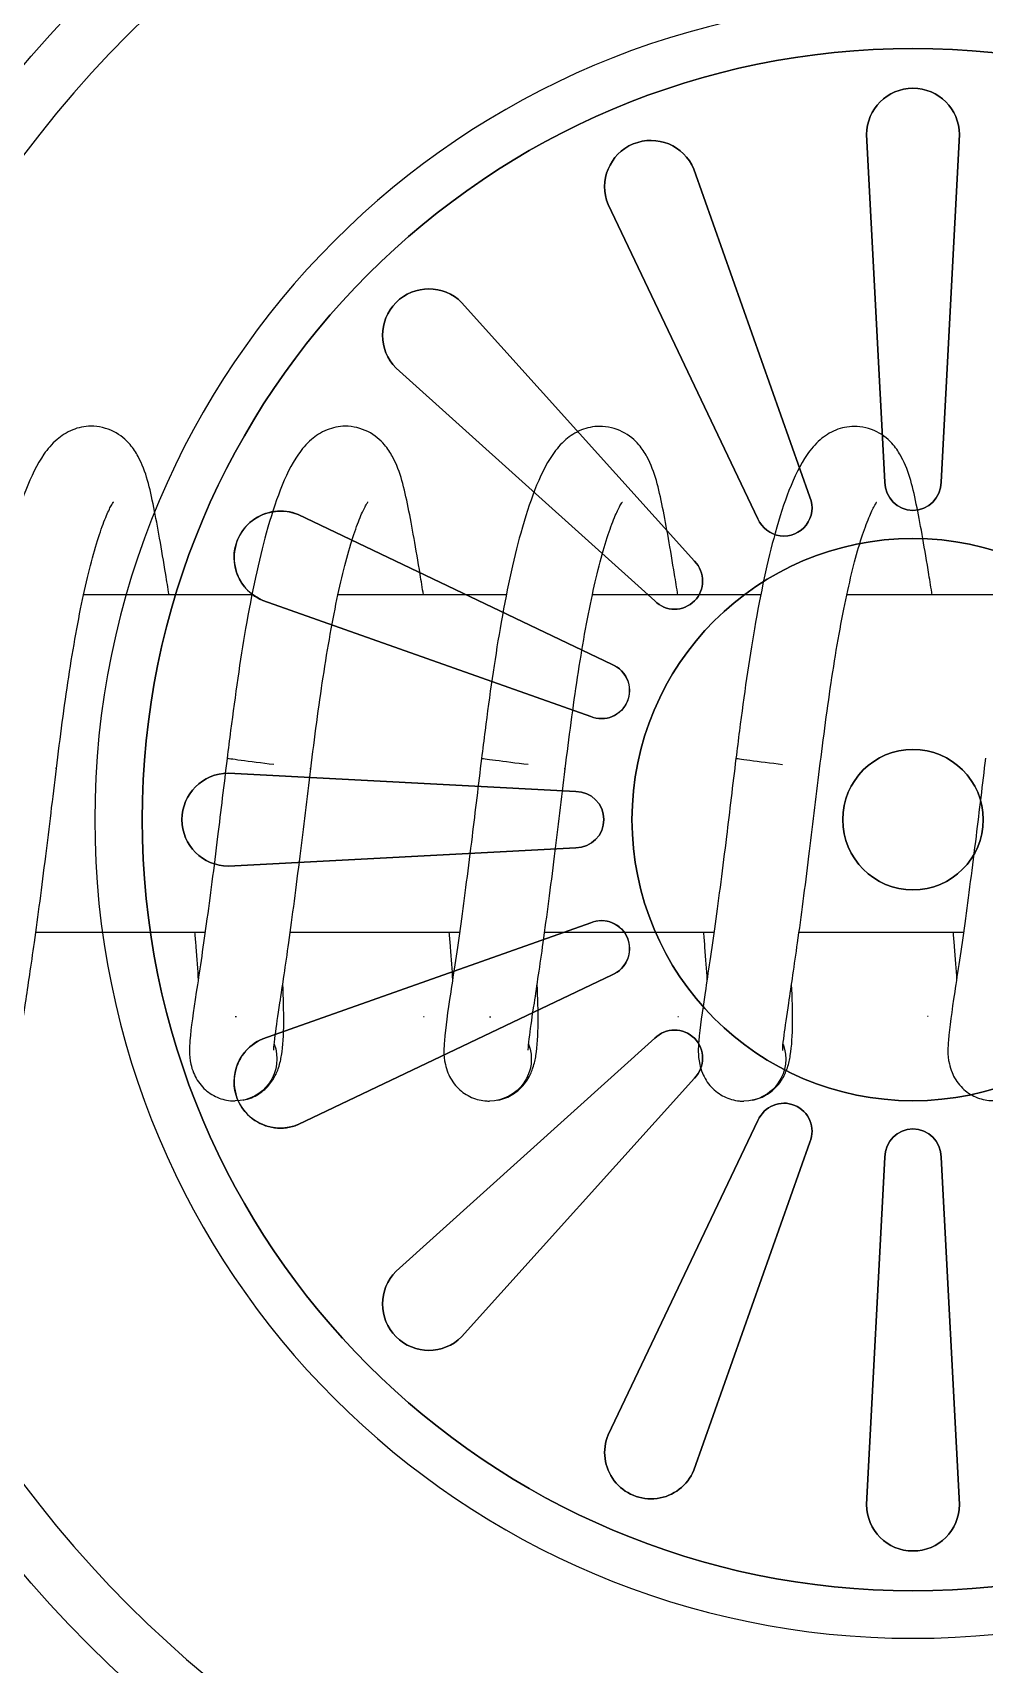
# Model space of a CAD drawing. Header units: metres. Extents: x 231 to 394, y -324 to -29.
# Drawn here: x 272.633 to 272.6669, y -59.9843 to -59.9263 of the extents above; entities that cross this region are included whole.
import ezdxf

# ---------------------------------------------------------------- set-up
doc = ezdxf.new("R2010")
doc.units = ezdxf.units.M
doc.layers.add('A-PISO', color=30, linetype='Continuous')

msp = doc.modelspace()

# ---------------------------------------------------------------- linework, layer by layer
at = {"color": 8}
for p, q in [((272.662728, -59.929898, 0.025762), (272.662728, -59.929898, 0.020381)), ((272.663378, -59.942262, 0.025762), (272.662728, -59.929898, 0.025762)), ((272.666028, -59.929898, 0.025762), (272.665378, -59.942262, 0.025762)), ((272.666028, -59.929898, 0.025762), (272.666028, -59.929898, 0.020381)), ((272.656579, -59.931121, 0.025762), (272.656579, -59.931121, 0.020381)), ((272.656579, -59.931121, 0.025762), (272.66071, -59.942793, 0.025762)), ((272.65353, -59.932384, 0.025762), (272.65353, -59.932384, 0.020381)), ((272.658862, -59.943558, 0.025762), (272.65353, -59.932384, 0.025762)), ((272.648317, -59.935868, 0.025762), (272.648317, -59.935868, 0.020381)), ((272.648317, -59.935868, 0.025762), (272.6566, -59.94507, 0.025762)), ((272.645984, -59.938201, 0.025762), (272.645984, -59.938201, 0.020381)), ((272.655186, -59.946484, 0.025762), (272.645984, -59.938201, 0.025762)), ((272.66071, -59.942793, 0.025762), (272.66071, -59.942793, 0.020381)), ((272.663378, -59.942262, 0.025762), (272.663378, -59.942262, 0.020381)), ((272.665378, -59.942262, 0.025762), (272.665378, -59.942262, 0.020381)), ((272.6425, -59.943414, 0.025762), (272.6425, -59.943414, 0.020381)), ((272.6425, -59.943414, 0.025762), (272.653674, -59.948746, 0.025762)), ((272.658862, -59.943558, 0.025762), (272.658862, -59.943558, 0.020381)), ((272.6566, -59.94507, 0.025762), (272.6566, -59.94507, 0.020381)), ((272.640853, -59.946263), (272.634862, -59.946263)), ((272.649907, -59.946263), (272.643916, -59.946263)), ((272.658961, -59.946263), (272.65297, -59.946263)), ((272.66784, -59.946263), (272.662024, -59.946263)), ((272.641238, -59.946463, 0.025762), (272.641238, -59.946463, 0.020381)), ((272.652909, -59.950594, 0.025762), (272.641238, -59.946463, 0.025762)), ((272.655186, -59.946484, 0.025762), (272.655186, -59.946484, 0.020381)), ((272.653674, -59.948746, 0.025762), (272.653674, -59.948746, 0.020381)), ((272.652909, -59.950594, 0.025762), (272.652909, -59.950594, 0.020381)), ((272.640014, -59.952612, 0.025762), (272.640014, -59.952612, 0.020381)), ((272.640014, -59.952612, 0.025762), (272.652378, -59.953262, 0.025762)), ((272.652378, -59.953262, 0.025762), (272.652378, -59.953262, 0.020381)), ((272.652378, -59.955262, 0.025762), (272.640014, -59.955912, 0.025762)), ((272.652378, -59.955262, 0.025762), (272.652378, -59.955262, 0.020381)), ((272.640014, -59.955912, 0.025762), (272.640014, -59.955912, 0.020381)), ((272.633163, -59.958263), (272.639188, -59.958263)), ((272.641238, -59.962061, 0.025762), (272.652909, -59.95793, 0.025762)), ((272.642217, -59.958263), (272.648242, -59.958263)), ((272.65127, -59.958263), (272.657296, -59.958263)), ((272.652909, -59.95793, 0.025762), (272.652909, -59.95793, 0.020381)), ((272.660324, -59.958263), (272.666176, -59.958263)), ((272.653674, -59.959778, 0.025762), (272.6425, -59.96511, 0.025762)), ((272.653674, -59.959778, 0.025762), (272.653674, -59.959778, 0.020381)), ((272.641238, -59.962061, 0.025762), (272.641238, -59.962061, 0.020381)), ((272.645984, -59.970323, 0.025762), (272.655186, -59.96204, 0.025762)), ((272.655186, -59.96204, 0.025762), (272.655186, -59.96204, 0.020381)), ((272.6566, -59.963454, 0.025762), (272.648317, -59.972657, 0.025762)), ((272.6566, -59.963454, 0.025762), (272.6566, -59.963454, 0.020381)), ((272.6425, -59.96511, 0.025762), (272.6425, -59.96511, 0.020381)), ((272.65353, -59.97614, 0.025762), (272.658862, -59.964966, 0.025762)), ((272.658862, -59.964966, 0.025762), (272.658862, -59.964966, 0.020381)), ((272.66071, -59.965731, 0.025762), (272.656579, -59.977403, 0.025762)), ((272.66071, -59.965731, 0.025762), (272.66071, -59.965731, 0.020381)), ((272.662728, -59.978626, 0.025762), (272.663378, -59.966262, 0.025762)), ((272.663378, -59.966262, 0.025762), (272.663378, -59.966262, 0.020381)), ((272.665378, -59.966262, 0.025762), (272.665378, -59.966262, 0.020381)), ((272.665378, -59.966262, 0.025762), (272.666028, -59.978626, 0.025762)), ((272.645984, -59.970323, 0.025762), (272.645984, -59.970323, 0.020381)), ((272.648317, -59.972657, 0.025762), (272.648317, -59.972657, 0.020381)), ((272.65353, -59.97614, 0.025762), (272.65353, -59.97614, 0.020381)), ((272.656579, -59.977403, 0.025762), (272.656579, -59.977403, 0.020381)), ((272.662728, -59.978626, 0.025762), (272.662728, -59.978626, 0.020381)), ((272.666028, -59.978626, 0.025762), (272.666028, -59.978626, 0.020381))]:
    msp.add_line(p, q, dxfattribs=at)
at = {"color": 8, "extrusion": (0.998621, 0.0525, 0)}
for p, q in [((272.662728, -59.929898, 0.020381), (272.663378, -59.942262, 0.020381)), ((272.662728, -59.929898, 0.025762), (272.662728, -59.929898, 0.020381)), ((272.663378, -59.942262, 0.025762), (272.662728, -59.929898, 0.025762)), ((272.663378, -59.942262, 0.025762), (272.663378, -59.942262, 0.020381))]:
    msp.add_line(p, q, dxfattribs=at)
at = {"color": 8, "extrusion": (0, 0, -1)}
for p, q in [((272.662728, -59.929898, 0.020381), (272.663378, -59.942262, 0.020381)), ((272.665378, -59.942262, 0.020381), (272.666028, -59.929898, 0.020381)), ((272.66071, -59.942793, 0.020381), (272.656579, -59.931121, 0.020381)), ((272.65353, -59.932384, 0.020381), (272.658862, -59.943558, 0.020381)), ((272.6566, -59.94507, 0.020381), (272.648317, -59.935868, 0.020381)), ((272.645984, -59.938201, 0.020381), (272.655186, -59.946484, 0.020381)), ((272.653674, -59.948746, 0.020381), (272.6425, -59.943414, 0.020381)), ((272.641238, -59.946463, 0.020381), (272.652909, -59.950594, 0.020381)), ((272.652378, -59.953262, 0.020381), (272.640014, -59.952612, 0.020381)), ((272.640014, -59.955912, 0.020381), (272.652378, -59.955262, 0.020381)), ((272.652909, -59.95793, 0.020381), (272.641238, -59.962061, 0.020381)), ((272.6425, -59.96511, 0.020381), (272.653674, -59.959778, 0.020381)), ((272.655186, -59.96204, 0.020381), (272.645984, -59.970323, 0.020381)), ((272.648317, -59.972657, 0.020381), (272.6566, -59.963454, 0.020381)), ((272.658862, -59.964966, 0.020381), (272.65353, -59.97614, 0.020381)), ((272.656579, -59.977403, 0.020381), (272.66071, -59.965731, 0.020381)), ((272.663378, -59.966262, 0.020381), (272.662728, -59.978626, 0.020381)), ((272.666028, -59.978626, 0.020381), (272.665378, -59.966262, 0.020381))]:
    msp.add_line(p, q, dxfattribs=at)
at = {"color": 8, "extrusion": (-0.998621, 0.0525, 0)}
for p, q in [((272.665378, -59.942262, 0.020381), (272.666028, -59.929898, 0.020381)), ((272.666028, -59.929898, 0.025762), (272.665378, -59.942262, 0.025762)), ((272.666028, -59.929898, 0.025762), (272.666028, -59.929898, 0.020381)), ((272.665378, -59.942262, 0.025762), (272.665378, -59.942262, 0.020381))]:
    msp.add_line(p, q, dxfattribs=at)
at = {"color": 8, "extrusion": (-0.942696, -0.333652, 0)}
for p, q in [((272.66071, -59.942793, 0.020381), (272.656579, -59.931121, 0.020381)), ((272.656579, -59.931121, 0.025762), (272.66071, -59.942793, 0.025762)), ((272.656579, -59.931121, 0.025762), (272.656579, -59.931121, 0.020381)), ((272.66071, -59.942793, 0.025762), (272.66071, -59.942793, 0.020381))]:
    msp.add_line(p, q, dxfattribs=at)
at = {"color": 8, "extrusion": (0.902514, 0.43066, 0)}
for p, q in [((272.65353, -59.932384, 0.020381), (272.658862, -59.943558, 0.020381)), ((272.65353, -59.932384, 0.025762), (272.65353, -59.932384, 0.020381)), ((272.658862, -59.943558, 0.025762), (272.65353, -59.932384, 0.025762)), ((272.658862, -59.943558, 0.025762), (272.658862, -59.943558, 0.020381))]:
    msp.add_line(p, q, dxfattribs=at)
at = {"color": 8, "extrusion": (-0.743255, -0.669008, 0)}
for p, q in [((272.6566, -59.94507, 0.020381), (272.648317, -59.935868, 0.020381)), ((272.648317, -59.935868, 0.025762), (272.6566, -59.94507, 0.025762)), ((272.648317, -59.935868, 0.025762), (272.648317, -59.935868, 0.020381)), ((272.6566, -59.94507, 0.025762), (272.6566, -59.94507, 0.020381))]:
    msp.add_line(p, q, dxfattribs=at)
at = {"color": 8, "extrusion": (0.669008, 0.743255, 0)}
for p, q in [((272.645984, -59.938201, 0.020381), (272.655186, -59.946484, 0.020381)), ((272.645984, -59.938201, 0.025762), (272.645984, -59.938201, 0.020381)), ((272.655186, -59.946484, 0.025762), (272.645984, -59.938201, 0.025762)), ((272.655186, -59.946484, 0.025762), (272.655186, -59.946484, 0.020381))]:
    msp.add_line(p, q, dxfattribs=at)
at = {"color": 8, "extrusion": (-0.43066, -0.902514, 0)}
for p, q in [((272.653674, -59.948746, 0.020381), (272.6425, -59.943414, 0.020381)), ((272.6425, -59.943414, 0.025762), (272.653674, -59.948746, 0.025762)), ((272.6425, -59.943414, 0.025762), (272.6425, -59.943414, 0.020381)), ((272.653674, -59.948746, 0.025762), (272.653674, -59.948746, 0.020381))]:
    msp.add_line(p, q, dxfattribs=at)
at = {"color": 8, "extrusion": (0.333652, 0.942696, 0)}
for p, q in [((272.641238, -59.946463, 0.020381), (272.652909, -59.950594, 0.020381)), ((272.641238, -59.946463, 0.025762), (272.641238, -59.946463, 0.020381)), ((272.652909, -59.950594, 0.025762), (272.641238, -59.946463, 0.025762)), ((272.652909, -59.950594, 0.025762), (272.652909, -59.950594, 0.020381))]:
    msp.add_line(p, q, dxfattribs=at)
at = {"color": 8, "extrusion": (-0.0525, -0.998621, 0)}
for p, q in [((272.652378, -59.953262, 0.020381), (272.640014, -59.952612, 0.020381)), ((272.640014, -59.952612, 0.025762), (272.652378, -59.953262, 0.025762)), ((272.640014, -59.952612, 0.025762), (272.640014, -59.952612, 0.020381)), ((272.652378, -59.953262, 0.025762), (272.652378, -59.953262, 0.020381))]:
    msp.add_line(p, q, dxfattribs=at)
at = {"color": 8, "extrusion": (-0.0525, 0.998621, 0)}
for p, q in [((272.640014, -59.955912, 0.020381), (272.652378, -59.955262, 0.020381)), ((272.652378, -59.955262, 0.025762), (272.640014, -59.955912, 0.025762)), ((272.652378, -59.955262, 0.025762), (272.652378, -59.955262, 0.020381)), ((272.640014, -59.955912, 0.025762), (272.640014, -59.955912, 0.020381))]:
    msp.add_line(p, q, dxfattribs=at)
at = {"color": 8, "extrusion": (0.333652, -0.942696, 0)}
for p, q in [((272.652909, -59.95793, 0.020381), (272.641238, -59.962061, 0.020381)), ((272.641238, -59.962061, 0.025762), (272.652909, -59.95793, 0.025762)), ((272.652909, -59.95793, 0.025762), (272.652909, -59.95793, 0.020381)), ((272.641238, -59.962061, 0.025762), (272.641238, -59.962061, 0.020381))]:
    msp.add_line(p, q, dxfattribs=at)
at = {"color": 8, "extrusion": (-0.43066, 0.902514, 0)}
for p, q in [((272.6425, -59.96511, 0.020381), (272.653674, -59.959778, 0.020381)), ((272.653674, -59.959778, 0.025762), (272.6425, -59.96511, 0.025762)), ((272.653674, -59.959778, 0.025762), (272.653674, -59.959778, 0.020381)), ((272.6425, -59.96511, 0.025762), (272.6425, -59.96511, 0.020381))]:
    msp.add_line(p, q, dxfattribs=at)
at = {"color": 8, "extrusion": (0.669008, -0.743255, 0)}
for p, q in [((272.655186, -59.96204, 0.020381), (272.645984, -59.970323, 0.020381)), ((272.645984, -59.970323, 0.025762), (272.655186, -59.96204, 0.025762)), ((272.655186, -59.96204, 0.025762), (272.655186, -59.96204, 0.020381)), ((272.645984, -59.970323, 0.025762), (272.645984, -59.970323, 0.020381))]:
    msp.add_line(p, q, dxfattribs=at)
at = {"color": 8, "extrusion": (-0.743255, 0.669008, 0)}
for p, q in [((272.648317, -59.972657, 0.020381), (272.6566, -59.963454, 0.020381)), ((272.6566, -59.963454, 0.025762), (272.648317, -59.972657, 0.025762)), ((272.6566, -59.963454, 0.025762), (272.6566, -59.963454, 0.020381)), ((272.648317, -59.972657, 0.025762), (272.648317, -59.972657, 0.020381))]:
    msp.add_line(p, q, dxfattribs=at)
at = {"color": 8, "extrusion": (0.902514, -0.43066, 0)}
for p, q in [((272.658862, -59.964966, 0.020381), (272.65353, -59.97614, 0.020381)), ((272.65353, -59.97614, 0.025762), (272.658862, -59.964966, 0.025762)), ((272.658862, -59.964966, 0.025762), (272.658862, -59.964966, 0.020381)), ((272.65353, -59.97614, 0.025762), (272.65353, -59.97614, 0.020381))]:
    msp.add_line(p, q, dxfattribs=at)
at = {"color": 8, "extrusion": (-0.942696, 0.333652, 0)}
for p, q in [((272.656579, -59.977403, 0.020381), (272.66071, -59.965731, 0.020381)), ((272.66071, -59.965731, 0.025762), (272.656579, -59.977403, 0.025762)), ((272.66071, -59.965731, 0.025762), (272.66071, -59.965731, 0.020381)), ((272.656579, -59.977403, 0.025762), (272.656579, -59.977403, 0.020381))]:
    msp.add_line(p, q, dxfattribs=at)
at = {"color": 8, "extrusion": (0.998621, -0.0525, 0)}
for p, q in [((272.663378, -59.966262, 0.020381), (272.662728, -59.978626, 0.020381)), ((272.662728, -59.978626, 0.025762), (272.663378, -59.966262, 0.025762)), ((272.663378, -59.966262, 0.025762), (272.663378, -59.966262, 0.020381)), ((272.662728, -59.978626, 0.025762), (272.662728, -59.978626, 0.020381))]:
    msp.add_line(p, q, dxfattribs=at)
at = {"color": 8, "extrusion": (-0.998621, -0.0525, 0)}
for p, q in [((272.666028, -59.978626, 0.020381), (272.665378, -59.966262, 0.020381)), ((272.665378, -59.966262, 0.025762), (272.666028, -59.978626, 0.025762)), ((272.665378, -59.966262, 0.025762), (272.665378, -59.966262, 0.020381)), ((272.666028, -59.978626, 0.025762), (272.666028, -59.978626, 0.020381))]:
    msp.add_line(p, q, dxfattribs=at)
at = {"color": 8}
for centre, radius in [((272.664378, -59.954262, 0.073762), 0.06), ((272.664378, -59.954262, 0.073762), 0.06), ((272.664378, -59.954262, 0.075762), 0.058), ((272.664378, -59.954262, 0.075762), 0.0415), ((272.664378, -59.954262, 0.075762), 0.0415), ((272.664378, -59.954262, 0.025762), 0.027429), ((272.664378, -59.954262, 0.040762), 0.01), ((272.664378, -59.954262, 0.025762), 0.0025)]:
    msp.add_circle(centre, radius, dxfattribs=at)
at = {"color": 8, "extrusion": (0, 0, -1)}
for centre, radius in [((-272.664378, -59.954262, -0.070762), 0.06), ((-272.664378, -59.954262, -0.070762), 0.06), ((-272.664378, -59.954262, -0.075762), 0.058), ((-272.664378, -59.954262, -0.070762), 0.0445), ((-272.664378, -59.954262, -0.035762), 0.0445), ((-272.664378, -59.954262, -0.070762), 0.0445), ((-272.664378, -59.954262, -0.035762), 0.0445), ((-272.664378, -59.954262, -0.073762), 0.0395), ((-272.664378, -59.954262, -0.037833), 0.0395), ((-272.664378, -59.954262, -0.073762), 0.0395), ((-272.664378, -59.954262, -0.037833), 0.0395), ((-272.664378, -59.954262, -0.020381), 0.029119), ((-272.664378, -59.954262, -0.020381), 0.029119), ((-272.664378, -59.954262, -0.025762), 0.027429), ((-272.664378, -59.954262, -0.038262), 0.01), ((-272.664378, -59.954262, -0.040762), 0.01), ((-272.664378, -59.954262, -0.038262), 0.01), ((-272.664378, -59.954262, -0.035762), 0.0025), ((-272.664378, -59.954262, -0.025762), 0.0025), ((-272.664378, -59.954262, -0.035762), 0.0025)]:
    msp.add_circle(centre, radius, dxfattribs=at)
at = {"color": 8}
for centre, radius, start, end in [((272.664378, -59.929898, 0.020381), 0.00165, 0, 180), ((272.664378, -59.929898, 0.025762), 0.00165, 0, 180), ((272.655055, -59.931753, 0.020381), 0.00165, 22.5, 202.5), ((272.655055, -59.931753, 0.025762), 0.00165, 22.5, 202.5), ((272.64715, -59.937034, 0.020381), 0.00165, 45, 225), ((272.64715, -59.937034, 0.025762), 0.00165, 45, 225), ((272.659786, -59.943176, 0.020381), 0.001, 202.5, 22.5), ((272.659786, -59.943176, 0.025762), 0.001, 202.5, 22.5), ((272.664378, -59.942262, 0.020381), 0.001, 180, 0), ((272.664378, -59.942262, 0.025762), 0.001, 180, 0), ((272.641869, -59.944938, 0.020381), 0.00165, 67.5, 247.5), ((272.641869, -59.944938, 0.025762), 0.00165, 67.5, 247.5), ((272.655893, -59.945777, 0.020381), 0.001, 225, 45), ((272.655893, -59.945777, 0.025762), 0.001, 225, 45), ((272.653292, -59.94967, 0.020381), 0.001, 247.5, 67.5), ((272.653292, -59.94967, 0.025762), 0.001, 247.5, 67.5), ((272.640014, -59.954262, 0.020381), 0.00165, 90, 270), ((272.640014, -59.954262, 0.025762), 0.00165, 90, 270), ((272.652378, -59.954262, 0.020381), 0.001, 270, 90), ((272.652378, -59.954262, 0.025762), 0.001, 270, 90), ((272.653292, -59.958854, 0.020381), 0.001, 292.5, 112.5), ((272.653292, -59.958854, 0.025762), 0.001, 292.5, 112.5), ((272.655893, -59.962747, 0.020381), 0.001, 315, 135), ((272.655893, -59.962747, 0.025762), 0.001, 315, 135), ((272.641869, -59.963586, 0.020381), 0.00165, 112.5, 292.5), ((272.641869, -59.963586, 0.025762), 0.00165, 112.5, 292.5), ((272.659786, -59.965349, 0.020381), 0.001, 337.5, 157.5), ((272.659786, -59.965349, 0.025762), 0.001, 337.5, 157.5), ((272.664378, -59.966262, 0.020381), 0.001, 0, 180), ((272.664378, -59.966262, 0.025762), 0.001, 0, 180), ((272.64715, -59.97149, 0.020381), 0.00165, 135, 315), ((272.64715, -59.97149, 0.025762), 0.00165, 135, 315), ((272.655055, -59.976771, 0.020381), 0.00165, 157.5, 337.5), ((272.655055, -59.976771, 0.025762), 0.00165, 157.5, 337.5), ((272.664378, -59.978626, 0.020381), 0.00165, 180, 0), ((272.664378, -59.978626, 0.025762), 0.00165, 180, 0)]:
    msp.add_arc(centre, radius, start, end, dxfattribs=at)
at = {"color": 8, "extrusion": (0, 0, -1)}
for centre, radius, start, end in [((-272.664378, -59.929898, -0.025762), 0.00165, 0, 180), ((-272.664378, -59.929898, -0.020381), 0.00165, 0, 180), ((-272.655055, -59.931753, -0.025762), 0.00165, 337.5, 157.5), ((-272.655055, -59.931753, -0.020381), 0.00165, 337.5, 157.5), ((-272.64715, -59.937034, -0.025762), 0.00165, 315, 135), ((-272.64715, -59.937034, -0.020381), 0.00165, 315, 135), ((-272.659786, -59.943176, -0.025762), 0.001, 157.5, 337.5), ((-272.659786, -59.943176, -0.020381), 0.001, 157.5, 337.5), ((-272.664378, -59.942262, -0.025762), 0.001, 180, 0), ((-272.664378, -59.942262, -0.020381), 0.001, 180, 0), ((-272.641869, -59.944938, -0.025762), 0.00165, 292.5, 112.5), ((-272.641869, -59.944938, -0.020381), 0.00165, 292.5, 112.5), ((-272.655893, -59.945777, -0.025762), 0.001, 135, 315), ((-272.655893, -59.945777, -0.020381), 0.001, 135, 315), ((-272.653292, -59.94967, -0.025762), 0.001, 112.5, 292.5), ((-272.653292, -59.94967, -0.020381), 0.001, 112.5, 292.5), ((-272.640014, -59.954262, -0.025762), 0.00165, 270, 90), ((-272.640014, -59.954262, -0.020381), 0.00165, 270, 90), ((-272.652378, -59.954262, -0.025762), 0.001, 90, 270), ((-272.652378, -59.954262, -0.020381), 0.001, 90, 270), ((-272.653292, -59.958854, -0.025762), 0.001, 67.5, 247.5), ((-272.653292, -59.958854, -0.020381), 0.001, 67.5, 247.5), ((-272.655893, -59.962747, -0.025762), 0.001, 45, 225), ((-272.655893, -59.962747, -0.020381), 0.001, 45, 225), ((-272.641869, -59.963586, -0.025762), 0.00165, 247.5, 67.5), ((-272.641869, -59.963586, -0.020381), 0.00165, 247.5, 67.5), ((-272.659786, -59.965349, -0.025762), 0.001, 22.5, 202.5), ((-272.659786, -59.965349, -0.020381), 0.001, 22.5, 202.5), ((-272.664378, -59.966262, -0.025762), 0.001, 0, 180), ((-272.664378, -59.966262, -0.020381), 0.001, 0, 180), ((-272.64715, -59.97149, -0.025762), 0.00165, 225, 45), ((-272.64715, -59.97149, -0.020381), 0.00165, 225, 45), ((-272.655055, -59.976771, -0.025762), 0.00165, 202.5, 22.5), ((-272.655055, -59.976771, -0.020381), 0.00165, 202.5, 22.5), ((-272.664378, -59.978626, -0.025762), 0.00165, 180, 0), ((-272.664378, -59.978626, -0.020381), 0.00165, 180, 0)]:
    msp.add_arc(centre, radius, start, end, dxfattribs=at)
for centre, start_param, end_param in [((272.641459, -59.952269), 4.597377, 6.28036), ((272.650513, -59.952272), 4.597377, 6.28036), ((272.659566, -59.952275), 4.597377, 6.28036), ((272.63238, -59.952263), 3.143383, 3.237729), ((272.632406, -59.952266), 3.143383, 3.237729), ((272.641433, -59.952266), 3.143383, 3.237729), ((272.641459, -59.952269), 3.143383, 3.237729), ((272.650487, -59.952269), 3.143383, 3.237729), ((272.650513, -59.952272), 3.143383, 3.237729), ((272.65954, -59.952272), 3.143383, 3.237729), ((272.659566, -59.952275), 3.143383, 3.237729)]:
    msp.add_ellipse(centre, major_axis=(-0.001489, 0.000184), ratio=0.008866, start_param=start_param, end_param=end_param, dxfattribs=at)
at = {"color": 8, "extrusion": (-2e-16, -4.44089e-32, -1)}
for centre, ratio, start_param, end_param in [((272.64025, -59.962769), 0.995312, 0.001266, 0.033099), ((272.646981, -59.962763), 0.995038, 6.264901, 6.278883), ((272.646981, -59.962763), 0.995038, 6.279883, 6.282798), ((272.649303, -59.962772), 0.995312, 0.001266, 0.033099), ((272.656035, -59.962766), 0.995038, 6.264901, 6.278883), ((272.656035, -59.962766), 0.995038, 6.279883, 6.282798), ((272.664918, -59.962748), 0.995038, 6.264901, 6.278883), ((272.664918, -59.962748), 0.995038, 6.279883, 6.282798), ((272.64025, -59.962769), 0.995312, 1.212878, 3.140964), ((272.649303, -59.962772), 0.995312, 1.212878, 3.140964), ((272.658357, -59.962775), 0.995312, 1.212878, 3.140964)]:
    msp.add_ellipse(centre, major_axis=(0, 0.0015), ratio=ratio, start_param=start_param, end_param=end_param, dxfattribs=at)
at = {"color": 8, "extrusion": (-2e-16, 7.19637e-24, -1)}
for centre, start_param, end_param in [((272.646972, -59.962763), 0.000849, 0.002303), ((272.646972, -59.962763), 0.002303, 0.003303), ((272.656025, -59.962766), 0.002303, 0.003303), ((272.664908, -59.962748), 0.000849, 0.002303), ((272.664908, -59.962748), 0.002303, 0.003303)]:
    msp.add_ellipse(centre, major_axis=(0, 0.0015), ratio=0.995047, start_param=start_param, end_param=end_param, dxfattribs=at)
at = {"color": 8}
for points, knots in [([(272.637904, -59.946266), (272.637863, -59.946015), (272.637824, -59.945772), (272.637635, -59.944624), (272.637498, -59.943821), (272.637215, -59.942444), (272.637102, -59.941906), (272.636725, -59.941203), (272.636633, -59.941059), (272.636374, -59.940754), (272.636178, -59.940583), (272.635687, -59.940337), (272.635395, -59.940265), (272.634895, -59.940268), (272.63467, -59.940317), (272.634253, -59.940486), (272.63407, -59.940609), (272.633725, -59.940905), (272.633579, -59.941083), (272.633195, -59.941636), (272.632999, -59.942049), (272.632633, -59.942987), (272.632468, -59.943495), (272.632043, -59.945031), (272.631795, -59.946198), (272.631379, -59.948596), (272.631203, -59.94984), (272.631, -59.951418), (272.630958, -59.95175), (272.630917, -59.952082)], [0.613067, 0.613067, 0.613067, 0.613067, 0.702952, 0.702952, 1.052109, 1.052109, 1.428982, 1.428982, 1.524435, 1.524435, 1.64078, 1.64078, 1.752529, 1.752529, 1.84611, 1.84611, 1.952012, 1.952012, 2.088944, 2.088944, 2.367274, 2.367274, 2.615898, 2.615898, 3.038206, 3.038206, 3.41692, 3.41692, 3.517214, 3.517214, 3.517214, 3.517214]), ([(272.646958, -59.946269), (272.646917, -59.946018), (272.646877, -59.945775), (272.646689, -59.944627), (272.646552, -59.943824), (272.646269, -59.942447), (272.646155, -59.941909), (272.645778, -59.941206), (272.645686, -59.941062), (272.645427, -59.940758), (272.645231, -59.940586), (272.644741, -59.94034), (272.644449, -59.940268), (272.643948, -59.940271), (272.643723, -59.940321), (272.643306, -59.940489), (272.643123, -59.940612), (272.642778, -59.940908), (272.642633, -59.941086), (272.642249, -59.941639), (272.642052, -59.942052), (272.641686, -59.94299), (272.641521, -59.943498), (272.641097, -59.945034), (272.640848, -59.946201), (272.640433, -59.948599), (272.640256, -59.949843), (272.640053, -59.951421), (272.640011, -59.951754), (272.63997, -59.952085)], [0.613067, 0.613067, 0.613067, 0.613067, 0.702952, 0.702952, 1.052109, 1.052109, 1.428982, 1.428982, 1.524435, 1.524435, 1.64078, 1.64078, 1.752529, 1.752529, 1.84611, 1.84611, 1.952012, 1.952012, 2.088944, 2.088944, 2.367274, 2.367274, 2.615898, 2.615898, 3.038206, 3.038206, 3.41692, 3.41692, 3.517214, 3.517214, 3.517214, 3.517214]), ([(272.656011, -59.946272), (272.65597, -59.946022), (272.655931, -59.945778), (272.655742, -59.944631), (272.655605, -59.943827), (272.655322, -59.942451), (272.655209, -59.941912), (272.654832, -59.941209), (272.65474, -59.941065), (272.654481, -59.940761), (272.654285, -59.940589), (272.653794, -59.940343), (272.653502, -59.940271), (272.653002, -59.940274), (272.652777, -59.940324), (272.65236, -59.940492), (272.652177, -59.940615), (272.651832, -59.940911), (272.651686, -59.941089), (272.651302, -59.941642), (272.651106, -59.942055), (272.65074, -59.942993), (272.650575, -59.943501), (272.65015, -59.945037), (272.649902, -59.946204), (272.649486, -59.948603), (272.64931, -59.949846), (272.649107, -59.951425), (272.649065, -59.951757), (272.649024, -59.952088)], [0.613067, 0.613067, 0.613067, 0.613067, 0.702952, 0.702952, 1.052109, 1.052109, 1.428982, 1.428982, 1.524435, 1.524435, 1.64078, 1.64078, 1.752529, 1.752529, 1.84611, 1.84611, 1.952012, 1.952012, 2.088944, 2.088944, 2.367274, 2.367274, 2.615898, 2.615898, 3.038206, 3.038206, 3.41692, 3.41692, 3.517214, 3.517214, 3.517214, 3.517214]), ([(272.665065, -59.946275), (272.665024, -59.946025), (272.664984, -59.945781), (272.664796, -59.944634), (272.664659, -59.943831), (272.664376, -59.942454), (272.664262, -59.941915), (272.663885, -59.941212), (272.663793, -59.941068), (272.663534, -59.940764), (272.663338, -59.940592), (272.662848, -59.940346), (272.662556, -59.940274), (272.662055, -59.940277), (272.66183, -59.940327), (272.661413, -59.940495), (272.66123, -59.940618), (272.660885, -59.940915), (272.66074, -59.941092), (272.660356, -59.941645), (272.660159, -59.942059), (272.659793, -59.942996), (272.659628, -59.943504), (272.659204, -59.94504), (272.658955, -59.946207), (272.65854, -59.948606), (272.658363, -59.94985), (272.65816, -59.951428), (272.658118, -59.95176), (272.658077, -59.952092)], [0.613067, 0.613067, 0.613067, 0.613067, 0.702952, 0.702952, 1.052109, 1.052109, 1.428982, 1.428982, 1.524435, 1.524435, 1.64078, 1.64078, 1.752529, 1.752529, 1.84611, 1.84611, 1.952012, 1.952012, 2.088944, 2.088944, 2.367274, 2.367274, 2.615898, 2.615898, 3.038206, 3.038206, 3.41692, 3.41692, 3.517214, 3.517214, 3.517214, 3.517214]), ([(272.633894, -59.952449), (272.63403, -59.95135), (272.634175, -59.950235), (272.634494, -59.948141), (272.634673, -59.947135), (272.635043, -59.945423), (272.635239, -59.944683), (272.635514, -59.943855), (272.6356, -59.943627), (272.635749, -59.943278), (272.635814, -59.943147), (272.635901, -59.942996), (272.63593, -59.942958), (272.63593, -59.942958)], [0, 0, 0, 0, 0.332421, 0.332421, 0.667954, 0.667954, 0.991586, 0.991586, 1.142531, 1.142531, 1.278902, 1.278902, 1.385372, 1.385372, 1.385372, 1.385372]), ([(272.642948, -59.952452), (272.643083, -59.951353), (272.643229, -59.950238), (272.643548, -59.948144), (272.643727, -59.947138), (272.644096, -59.945426), (272.644293, -59.944686), (272.644567, -59.943858), (272.644653, -59.94363), (272.644802, -59.943281), (272.644868, -59.94315), (272.644955, -59.942999), (272.644983, -59.942961), (272.644983, -59.942961)], [0, 0, 0, 0, 0.332421, 0.332421, 0.667954, 0.667954, 0.991586, 0.991586, 1.142531, 1.142531, 1.278902, 1.278902, 1.385372, 1.385372, 1.385372, 1.385372]), ([(272.652001, -59.952456), (272.652137, -59.951356), (272.652282, -59.950241), (272.652601, -59.948147), (272.65278, -59.947142), (272.65315, -59.945429), (272.653346, -59.944689), (272.653621, -59.943861), (272.653707, -59.943633), (272.653856, -59.943284), (272.653921, -59.943153), (272.654008, -59.943002), (272.654037, -59.942964), (272.654037, -59.942964)], [0, 0, 0, 0, 0.332421, 0.332421, 0.667954, 0.667954, 0.991586, 0.991586, 1.142531, 1.142531, 1.278902, 1.278902, 1.385372, 1.385372, 1.385372, 1.385372]), ([(272.661055, -59.952459), (272.66119, -59.951359), (272.661336, -59.950244), (272.661655, -59.94815), (272.661834, -59.947145), (272.662203, -59.945432), (272.6624, -59.944693), (272.662674, -59.943865), (272.66276, -59.943636), (272.662909, -59.943287), (272.662975, -59.943156), (272.663062, -59.943005), (272.66309, -59.942967), (272.66309, -59.942967)], [0, 0, 0, 0, 0.332421, 0.332421, 0.667954, 0.667954, 0.991586, 0.991586, 1.142531, 1.142531, 1.278902, 1.278902, 1.385372, 1.385372, 1.385372, 1.385372]), ([(272.63997, -59.952085), (272.639855, -59.953019), (272.639743, -59.95396), (272.639497, -59.955961), (272.63936, -59.957025), (272.639101, -59.95889), (272.638977, -59.959718), (272.638768, -59.961107), (272.638683, -59.961655), (272.638629, -59.962375), (272.638606, -59.962607), (272.638702, -59.963057), (272.638732, -59.963161), (272.638845, -59.963436), (272.638952, -59.963616), (272.639225, -59.963905), (272.639384, -59.964025), (272.639723, -59.96419), (272.639909, -59.964242), (272.640135, -59.964265), (272.64018, -59.964268), (272.640233, -59.964269), (272.640241, -59.964269), (272.64025, -59.964269), (272.64025, -59.964269), (272.64025, -59.964269), (272.640251, -59.964269), (272.640251, -59.964269)], [0, 0, 0, 0, 0.28222, 0.28222, 0.628576, 0.628576, 0.969694, 0.969694, 1.323784, 1.323784, 1.516267, 1.516267, 1.566508, 1.566508, 1.642169, 1.642169, 1.707637, 1.707637, 1.770984, 1.770984, 1.786704, 1.786704, 1.789649, 1.789649, 1.789776, 1.789776, 1.789849, 1.789849, 1.789849, 1.789849]), ([(272.649024, -59.952088), (272.648909, -59.953022), (272.648797, -59.953963), (272.648551, -59.955964), (272.648414, -59.957028), (272.648154, -59.958893), (272.64803, -59.959721), (272.647822, -59.96111), (272.647736, -59.961658), (272.647683, -59.962379), (272.64766, -59.96261), (272.647756, -59.96306), (272.647785, -59.963164), (272.647899, -59.963439), (272.648005, -59.963619), (272.648278, -59.963909), (272.648437, -59.964028), (272.648776, -59.964193), (272.648962, -59.964246), (272.649189, -59.964269), (272.649233, -59.964271), (272.649286, -59.964272), (272.649294, -59.964272), (272.649303, -59.964272), (272.649303, -59.964272), (272.649304, -59.964272), (272.649304, -59.964272), (272.649304, -59.964272)], [0, 0, 0, 0, 0.28222, 0.28222, 0.628576, 0.628576, 0.969694, 0.969694, 1.323784, 1.323784, 1.516267, 1.516267, 1.566508, 1.566508, 1.642169, 1.642169, 1.707637, 1.707637, 1.770984, 1.770984, 1.786704, 1.786704, 1.789649, 1.789649, 1.789776, 1.789776, 1.789849, 1.789849, 1.789849, 1.789849]), ([(272.658077, -59.952092), (272.657962, -59.953025), (272.65785, -59.953967), (272.657604, -59.955968), (272.657467, -59.957031), (272.657208, -59.958896), (272.657084, -59.959725), (272.656875, -59.961113), (272.65679, -59.961661), (272.656736, -59.962382), (272.656713, -59.962613), (272.656809, -59.963063), (272.656839, -59.963167), (272.656952, -59.963442), (272.657059, -59.963622), (272.657332, -59.963912), (272.65749, -59.964031), (272.65783, -59.964197), (272.658016, -59.964249), (272.658242, -59.964272), (272.658287, -59.964274), (272.65834, -59.964275), (272.658348, -59.964275), (272.658357, -59.964275), (272.658357, -59.964275), (272.658357, -59.964275), (272.658358, -59.964275), (272.658358, -59.964275)], [0, 0, 0, 0, 0.28222, 0.28222, 0.628576, 0.628576, 0.969694, 0.969694, 1.323784, 1.323784, 1.516267, 1.516267, 1.566508, 1.566508, 1.642169, 1.642169, 1.707637, 1.707637, 1.770984, 1.770984, 1.786704, 1.786704, 1.789649, 1.789649, 1.789776, 1.789776, 1.789849, 1.789849, 1.789849, 1.789849]), ([(272.66696, -59.952074), (272.666845, -59.953007), (272.666733, -59.953949), (272.666487, -59.95595), (272.66635, -59.957013), (272.66609, -59.958878), (272.665966, -59.959707), (272.665758, -59.961095), (272.665673, -59.961643), (272.665619, -59.962364), (272.665596, -59.962596), (272.665692, -59.963045), (272.665722, -59.963149), (272.665835, -59.963424), (272.665941, -59.963604), (272.666214, -59.963894), (272.666373, -59.964013), (272.666712, -59.964179), (272.666898, -59.964231), (272.667125, -59.964254), (272.66717, -59.964256), (272.667222, -59.964257), (272.667231, -59.964257), (272.667239, -59.964257), (272.66724, -59.964257), (272.66724, -59.964257), (272.66724, -59.964257), (272.66724, -59.964257)], [0, 0, 0, 0, 0.28222, 0.28222, 0.628576, 0.628576, 0.969694, 0.969694, 1.323784, 1.323784, 1.516267, 1.516267, 1.566508, 1.566508, 1.642169, 1.642169, 1.707637, 1.707637, 1.770984, 1.770984, 1.786704, 1.786704, 1.789649, 1.789649, 1.789776, 1.789776, 1.789849, 1.789849, 1.789849, 1.789849]), ([(272.63258, -59.962461), (272.63258, -59.962461), (272.63258, -59.96246), (272.63258, -59.962455), (272.632581, -59.962414), (272.632592, -59.962257), (272.632608, -59.962106), (272.63267, -59.961622), (272.632729, -59.961231), (272.632888, -59.96017), (272.632998, -59.959437), (272.633242, -59.957703), (272.63338, -59.956652), (272.633639, -59.954558), (272.633765, -59.953498), (272.633894, -59.952449)], [0.329548, 0.329548, 0.329548, 0.329548, 0.335819, 0.335819, 0.418572, 0.418572, 0.555999, 0.555999, 0.779872, 0.779872, 1.081742, 1.081742, 1.428565, 1.428565, 1.745675, 1.745675, 1.745675, 1.745675]), ([(272.641634, -59.962464), (272.641634, -59.962464), (272.641634, -59.962464), (272.641634, -59.962458), (272.641634, -59.962418), (272.641645, -59.962261), (272.641662, -59.962109), (272.641724, -59.961626), (272.641782, -59.961234), (272.641942, -59.960173), (272.642051, -59.95944), (272.642295, -59.957706), (272.642433, -59.956655), (272.642693, -59.954561), (272.642818, -59.953502), (272.642947, -59.952453)], [0.329548, 0.329548, 0.329548, 0.329548, 0.335819, 0.335819, 0.418572, 0.418572, 0.555999, 0.555999, 0.779872, 0.779872, 1.081742, 1.081742, 1.428565, 1.428565, 1.745675, 1.745675, 1.745675, 1.745675]), ([(272.650687, -59.962467), (272.650687, -59.962467), (272.650687, -59.962467), (272.650687, -59.962461), (272.650688, -59.962421), (272.650699, -59.962264), (272.650715, -59.962112), (272.650777, -59.961629), (272.650836, -59.961237), (272.650995, -59.960176), (272.651105, -59.959443), (272.651349, -59.957709), (272.651487, -59.956658), (272.651746, -59.954564), (272.651872, -59.953505), (272.652001, -59.952456)], [0.329548, 0.329548, 0.329548, 0.329548, 0.335819, 0.335819, 0.418572, 0.418572, 0.555999, 0.555999, 0.779872, 0.779872, 1.081742, 1.081742, 1.428565, 1.428565, 1.745675, 1.745675, 1.745675, 1.745675]), ([(272.659741, -59.96247), (272.659741, -59.96247), (272.659741, -59.96247), (272.65974, -59.962464), (272.659741, -59.962424), (272.659752, -59.962267), (272.659769, -59.962115), (272.659831, -59.961632), (272.659889, -59.96124), (272.660049, -59.960179), (272.660158, -59.959446), (272.660402, -59.957712), (272.66054, -59.956661), (272.6608, -59.954567), (272.660925, -59.953508), (272.661054, -59.952459)], [0.329548, 0.329548, 0.329548, 0.329548, 0.335819, 0.335819, 0.418572, 0.418572, 0.555999, 0.555999, 0.779872, 0.779872, 1.081742, 1.081742, 1.428565, 1.428565, 1.745675, 1.745675, 1.745675, 1.745675]), ([(272.638811, -59.958269), (272.638828, -59.958446), (272.638843, -59.95862), (272.638891, -59.959207), (272.638919, -59.959601), (272.638939, -59.959963)], [0.6169147, 0.6169147, 0.6169147, 0.6169147, 0.6820624, 0.6820624, 0.8430163, 0.8430163, 0.8430163, 0.8430163]), ([(272.647865, -59.958272), (272.647881, -59.95845), (272.647896, -59.958623), (272.647945, -59.95921), (272.647972, -59.959604), (272.647993, -59.959966)], [0.6169147, 0.6169147, 0.6169147, 0.6169147, 0.6820624, 0.6820624, 0.8430163, 0.8430163, 0.8430163, 0.8430163]), ([(272.656918, -59.958275), (272.656935, -59.958453), (272.65695, -59.958627), (272.656998, -59.959213), (272.657026, -59.959607), (272.657046, -59.959969)], [0.6169147, 0.6169147, 0.6169147, 0.6169147, 0.6820624, 0.6820624, 0.8430163, 0.8430163, 0.8430163, 0.8430163]), ([(272.665801, -59.958257), (272.665817, -59.958435), (272.665832, -59.958609), (272.665881, -59.959195), (272.665909, -59.959589), (272.665929, -59.959952)], [0.6169147, 0.6169147, 0.6169147, 0.6169147, 0.6820624, 0.6820624, 0.8430163, 0.8430163, 0.8430163, 0.8430163]), ([(272.640546, -59.964239), (272.640645, -59.964219), (272.640743, -59.964191), (272.641013, -59.964082), (272.641175, -59.963977), (272.641446, -59.963733), (272.641553, -59.963593), (272.641711, -59.963327), (272.641763, -59.963199), (272.641855, -59.962925), (272.641883, -59.962787), (272.641963, -59.9623), (272.641981, -59.961929), (272.641988, -59.961077), (272.641976, -59.96062), (272.641951, -59.960107)], [0.0358434, 0.0358434, 0.0358434, 0.0358434, 0.0707604, 0.0707604, 0.1379711, 0.1379711, 0.2078791, 0.2078791, 0.2802102, 0.2802102, 0.382308, 0.382308, 0.6448485, 0.6448485, 0.8743786, 0.8743786, 0.8743786, 0.8743786]), ([(272.6496, -59.964242), (272.649699, -59.964222), (272.649796, -59.964194), (272.650066, -59.964085), (272.650228, -59.96398), (272.6505, -59.963736), (272.650607, -59.963597), (272.650765, -59.96333), (272.650817, -59.963202), (272.650908, -59.962928), (272.650937, -59.96279), (272.651017, -59.962303), (272.651035, -59.961933), (272.651041, -59.961081), (272.65103, -59.960623), (272.651005, -59.96011)], [0.0358434, 0.0358434, 0.0358434, 0.0358434, 0.0707604, 0.0707604, 0.1379711, 0.1379711, 0.2078791, 0.2078791, 0.2802102, 0.2802102, 0.382308, 0.382308, 0.6448485, 0.6448485, 0.8743786, 0.8743786, 0.8743786, 0.8743786]), ([(272.658653, -59.964245), (272.658752, -59.964226), (272.65885, -59.964197), (272.65912, -59.964088), (272.659282, -59.963984), (272.659553, -59.963739), (272.65966, -59.9636), (272.659818, -59.963333), (272.65987, -59.963205), (272.659962, -59.962931), (272.65999, -59.962793), (272.66007, -59.962306), (272.660088, -59.961936), (272.660095, -59.961084), (272.660083, -59.960626), (272.660058, -59.960113)], [0.0358434, 0.0358434, 0.0358434, 0.0358434, 0.0707604, 0.0707604, 0.1379711, 0.1379711, 0.2078791, 0.2078791, 0.2802102, 0.2802102, 0.382308, 0.382308, 0.6448485, 0.6448485, 0.8743786, 0.8743786, 0.8743786, 0.8743786])]:
    msp.add_open_spline(points, degree=3, knots=knots, dxfattribs=at)
at = {"layer": 'A-PISO', "ltscale": 100}
msp.add_circle((268.468386, -66.186699), 37.551539, dxfattribs=at)

doc.saveas('drawing.dxf')
